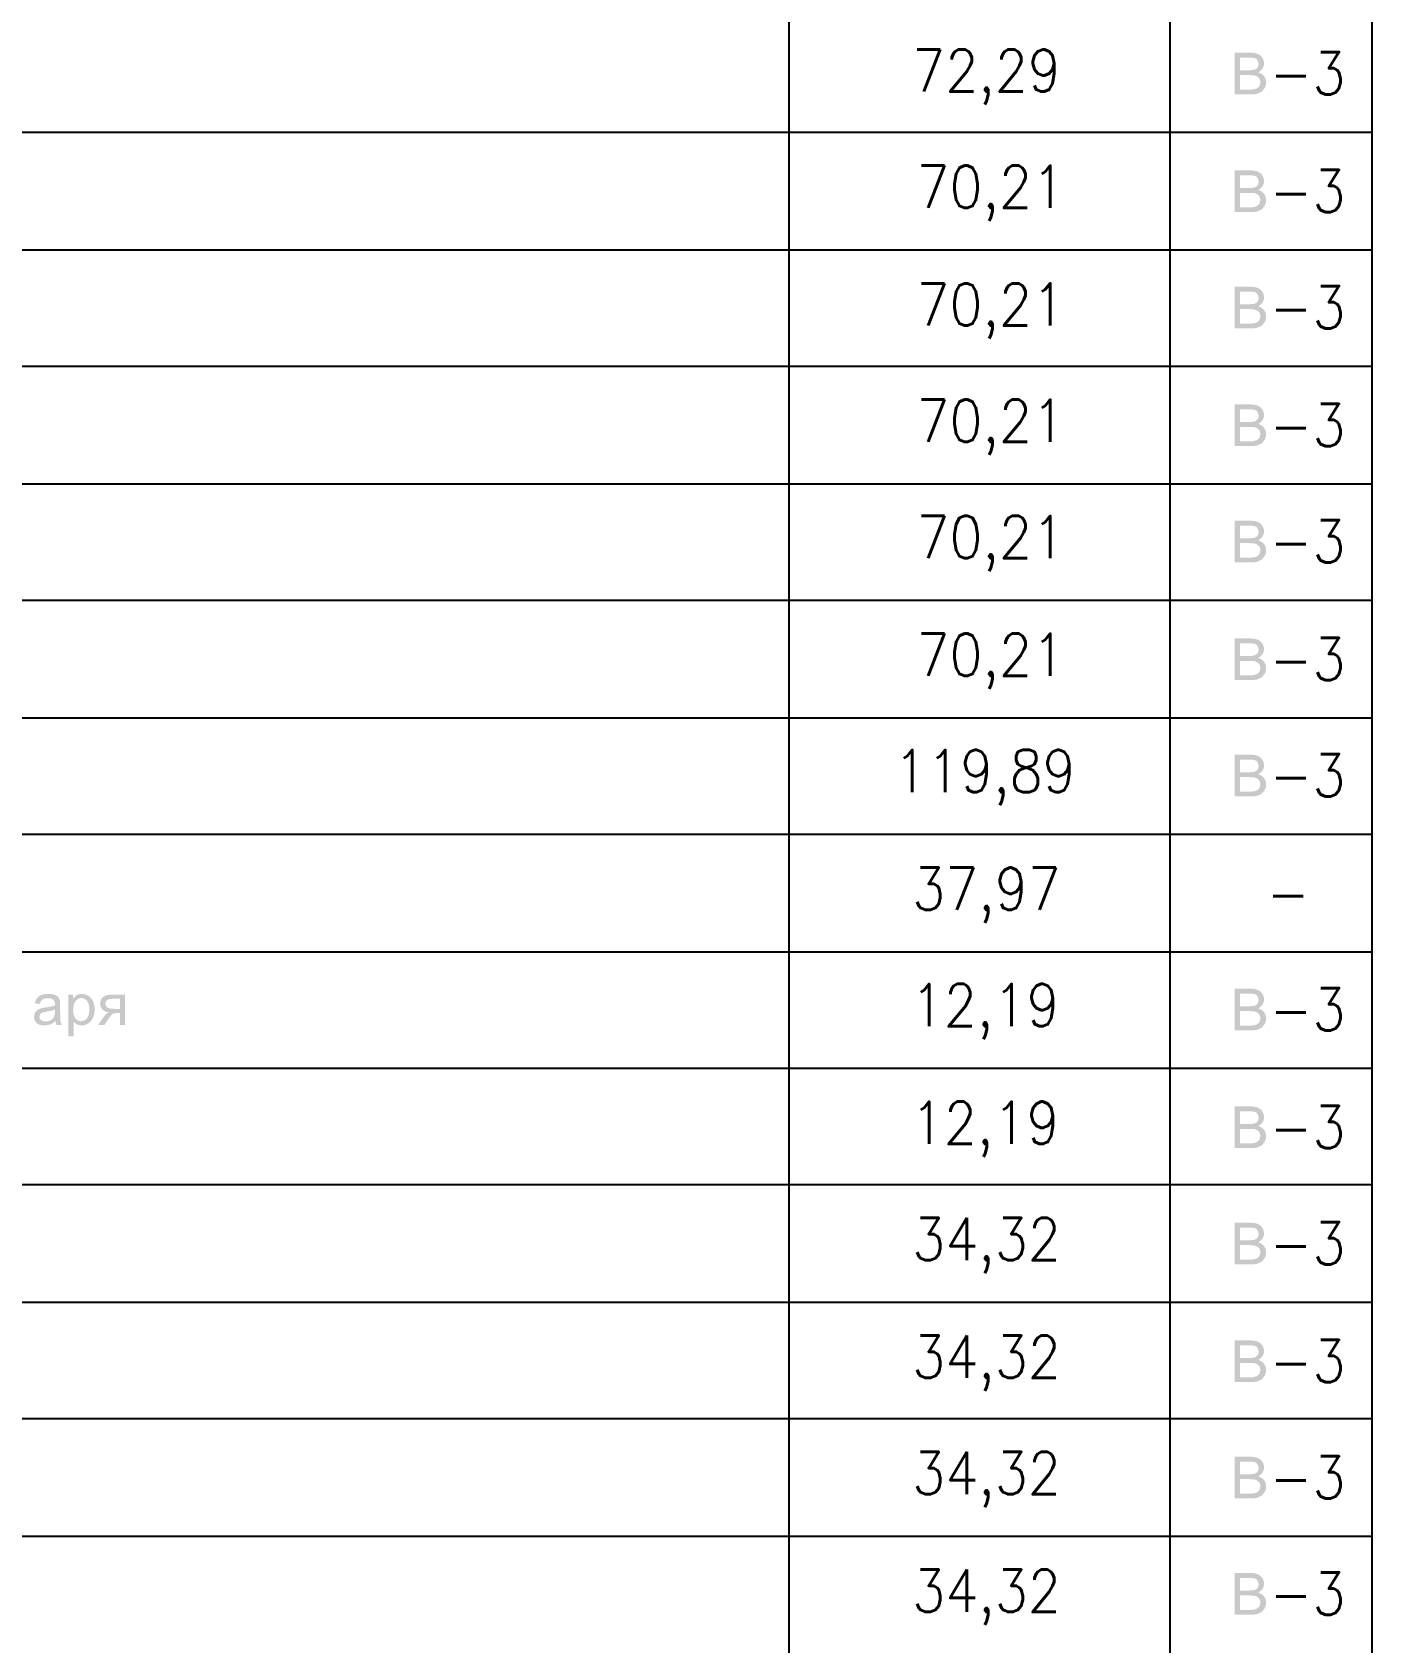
# Model space of a CAD drawing. Header units: millimetres. Extents: x 0 to 420, y 0 to 297.
# Drawn here: x 45.63 to 86.11, y 105.79 to 154.45 of the extents above; entities that cross this region are included whole.
import ezdxf

# ---------------------------------------------------------------- set-up
doc = ezdxf.new("R2010")
doc.units = ezdxf.units.MM
doc.layers.get('0').update_dxf_attribs({"linetype": 'CONTINUOUS'})
doc.styles.get("Standard").update_dxf_attribs({"font": 'STANDARD'})

msp = doc.modelspace()

# ---------------------------------------------------------------- hatches: boundary and pattern name
at = {"true_color": 0x0000fb}
h = msp.add_hatch(color=0, dxfattribs=at)
h.paths.add_polyline_path([(81.959319, 152.569333), (81.959319, 153.832167), (82.433364, 153.832167), (82.563175, 153.822383), (82.664875, 153.793582), (82.743009, 153.744937), (82.802127, 153.675622), (82.839334, 153.594249), (82.851737, 153.509155), (82.840643, 153.430331), (82.807639, 153.356468), (82.752656, 153.291631), (82.675348, 153.241264), (82.776496, 153.19572), (82.851185, 153.126611), (82.89735, 153.03821), (82.912921, 152.93534), (82.903482, 152.849626), (82.875439, 152.770526), (82.782835, 152.653117), (82.64448, 152.590279), (82.552289, 152.574431), (82.441081, 152.569333)], flags=0)
h.paths.add_polyline_path([(82.126889, 153.301347), (82.39974, 153.301347), (82.494894, 153.305067), (82.559041, 153.316229), (82.614852, 153.340965), (82.654953, 153.378517), (82.679275, 153.428126), (82.687474, 153.489311), (82.657158, 153.599554), (82.620295, 153.639793), (82.570617, 153.665149), (82.494549, 153.678309), (82.378794, 153.682788), (82.126889, 153.682788)], flags=0)
h.paths.add_polyline_path([(82.126889, 152.718161), (82.441081, 152.718161), (82.509845, 152.719539), (82.554632, 152.724224), (82.651094, 152.758951), (82.714484, 152.828955), (82.73984, 152.93534), (82.730745, 153.001072), (82.70346, 153.057709), (82.660327, 153.102013), (82.603139, 153.131021), (82.524866, 153.147144), (82.418481, 153.152518), (82.126889, 153.152518)], flags=0)
h = msp.add_hatch(color=0, dxfattribs=at)
h.paths.add_polyline_path([(81.959319, 149.013333), (81.959319, 150.276167), (82.433364, 150.276167), (82.563175, 150.266383), (82.664875, 150.237582), (82.743009, 150.188937), (82.802127, 150.119622), (82.839334, 150.038249), (82.851737, 149.953155), (82.840643, 149.874331), (82.807639, 149.800468), (82.752656, 149.735631), (82.675348, 149.685264), (82.776496, 149.63972), (82.851185, 149.570611), (82.89735, 149.48221), (82.912921, 149.37934), (82.903482, 149.293626), (82.875439, 149.214526), (82.782835, 149.097117), (82.64448, 149.034279), (82.552289, 149.018431), (82.441081, 149.013333)], flags=0)
h.paths.add_polyline_path([(82.126889, 149.745347), (82.39974, 149.745347), (82.494894, 149.749067), (82.559041, 149.760229), (82.614852, 149.784965), (82.654953, 149.822517), (82.679275, 149.872126), (82.687474, 149.933311), (82.657158, 150.043554), (82.620295, 150.083793), (82.570617, 150.109149), (82.494549, 150.122309), (82.378794, 150.126788), (82.126889, 150.126788)], flags=0)
h.paths.add_polyline_path([(82.126889, 149.162161), (82.441081, 149.162161), (82.509845, 149.163539), (82.554632, 149.168224), (82.651094, 149.202951), (82.714484, 149.272955), (82.73984, 149.37934), (82.730745, 149.445072), (82.70346, 149.501709), (82.660327, 149.546013), (82.603139, 149.575021), (82.524866, 149.591144), (82.418481, 149.596519), (82.126889, 149.596519)], flags=0)
h = msp.add_hatch(color=0, dxfattribs=at)
h.paths.add_polyline_path([(81.959319, 145.499666), (81.959319, 146.7625), (82.433364, 146.7625), (82.563175, 146.752716), (82.664875, 146.723915), (82.743009, 146.67527), (82.802127, 146.605955), (82.839334, 146.524582), (82.851737, 146.439488), (82.840643, 146.360664), (82.807639, 146.286802), (82.752656, 146.221965), (82.675348, 146.171598), (82.776496, 146.126053), (82.851185, 146.056945), (82.89735, 145.968544), (82.912921, 145.865673), (82.903482, 145.779959), (82.875439, 145.70086), (82.782835, 145.583451), (82.64448, 145.520612), (82.552289, 145.504765), (82.441081, 145.499666)], flags=0)
h.paths.add_polyline_path([(82.126889, 146.23168), (82.39974, 146.23168), (82.494894, 146.235401), (82.559041, 146.246563), (82.614852, 146.271299), (82.654953, 146.30885), (82.679275, 146.358459), (82.687474, 146.419644), (82.657158, 146.529887), (82.620295, 146.570126), (82.570617, 146.595482), (82.494549, 146.608642), (82.378794, 146.613121), (82.126889, 146.613121)], flags=0)
h.paths.add_polyline_path([(82.126889, 145.648494), (82.441081, 145.648494), (82.509845, 145.649872), (82.554632, 145.654558), (82.651094, 145.689284), (82.714484, 145.759288), (82.73984, 145.865673), (82.730745, 145.931405), (82.70346, 145.988043), (82.660327, 146.032347), (82.603139, 146.061354), (82.524866, 146.077477), (82.418481, 146.082852), (82.126889, 146.082852)], flags=0)
h = msp.add_hatch(color=0, dxfattribs=at)
h.paths.add_polyline_path([(81.959319, 141.943666), (81.959319, 143.2065), (82.433364, 143.2065), (82.563175, 143.196716), (82.664875, 143.167915), (82.743009, 143.11927), (82.802127, 143.049955), (82.839334, 142.968582), (82.851737, 142.883488), (82.840643, 142.804664), (82.807639, 142.730802), (82.752656, 142.665965), (82.675348, 142.615598), (82.776496, 142.570053), (82.851185, 142.500945), (82.89735, 142.412544), (82.912921, 142.309673), (82.903482, 142.223959), (82.875439, 142.14486), (82.782835, 142.027451), (82.64448, 141.964612), (82.552289, 141.948765), (82.441081, 141.943666)], flags=0)
h.paths.add_polyline_path([(82.126889, 142.67568), (82.39974, 142.67568), (82.494894, 142.679401), (82.559041, 142.690563), (82.614852, 142.715299), (82.654953, 142.75285), (82.679275, 142.80246), (82.687474, 142.863644), (82.657158, 142.973887), (82.620295, 143.014126), (82.570617, 143.039482), (82.494549, 143.052642), (82.378794, 143.057121), (82.126889, 143.057121)], flags=0)
h.paths.add_polyline_path([(82.126889, 142.092494), (82.441081, 142.092494), (82.509845, 142.093872), (82.554632, 142.098558), (82.651094, 142.133284), (82.714484, 142.203288), (82.73984, 142.309673), (82.730745, 142.375405), (82.70346, 142.432043), (82.660327, 142.476347), (82.603139, 142.505354), (82.524866, 142.521478), (82.418481, 142.526852), (82.126889, 142.526852)], flags=0)
h = msp.add_hatch(color=0, dxfattribs=at)
h.paths.add_polyline_path([(81.959319, 138.429999), (81.959319, 139.692834), (82.433364, 139.692834), (82.563175, 139.68305), (82.664875, 139.654249), (82.743009, 139.605604), (82.802127, 139.536289), (82.839334, 139.454915), (82.851737, 139.369821), (82.840643, 139.290998), (82.807639, 139.217135), (82.752656, 139.152298), (82.675348, 139.101931), (82.776496, 139.056387), (82.851185, 138.987278), (82.89735, 138.898877), (82.912921, 138.796006), (82.903482, 138.710292), (82.875439, 138.631193), (82.782835, 138.513784), (82.64448, 138.450946), (82.552289, 138.435098), (82.441081, 138.429999)], flags=0)
h.paths.add_polyline_path([(82.126889, 139.162013), (82.39974, 139.162013), (82.494894, 139.165734), (82.559041, 139.176896), (82.614852, 139.201632), (82.654953, 139.239183), (82.679275, 139.288793), (82.687474, 139.349978), (82.657158, 139.460221), (82.620295, 139.50046), (82.570617, 139.525815), (82.494549, 139.538976), (82.378794, 139.543454), (82.126889, 139.543454)], flags=0)
h.paths.add_polyline_path([(82.126889, 138.578828), (82.441081, 138.578828), (82.509845, 138.580206), (82.554632, 138.584891), (82.651094, 138.619618), (82.714484, 138.689622), (82.73984, 138.796006), (82.730745, 138.861739), (82.70346, 138.918376), (82.660327, 138.96268), (82.603139, 138.991688), (82.524866, 139.007811), (82.418481, 139.013185), (82.126889, 139.013185)], flags=0)
h = msp.add_hatch(color=0, dxfattribs=at)
h.paths.add_polyline_path([(81.959319, 134.873999), (81.959319, 136.136834), (82.433364, 136.136834), (82.563175, 136.12705), (82.664875, 136.098249), (82.743009, 136.049604), (82.802127, 135.980289), (82.839334, 135.898915), (82.851737, 135.813822), (82.840643, 135.734998), (82.807639, 135.661135), (82.752656, 135.596298), (82.675348, 135.545931), (82.776496, 135.500387), (82.851185, 135.431278), (82.89735, 135.342877), (82.912921, 135.240006), (82.903482, 135.154292), (82.875439, 135.075193), (82.782835, 134.957784), (82.64448, 134.894946), (82.552289, 134.879098), (82.441081, 134.873999)], flags=0)
h.paths.add_polyline_path([(82.126889, 135.606013), (82.39974, 135.606013), (82.494894, 135.609734), (82.559041, 135.620896), (82.614852, 135.645632), (82.654953, 135.683183), (82.679275, 135.732793), (82.687474, 135.793978), (82.657158, 135.904221), (82.620295, 135.94446), (82.570617, 135.969815), (82.494549, 135.982976), (82.378794, 135.987454), (82.126889, 135.987454)], flags=0)
h.paths.add_polyline_path([(82.126889, 135.022828), (82.441081, 135.022828), (82.509845, 135.024206), (82.554632, 135.028891), (82.651094, 135.063618), (82.714484, 135.133622), (82.73984, 135.240006), (82.730745, 135.305739), (82.70346, 135.362376), (82.660327, 135.40668), (82.603139, 135.435688), (82.524866, 135.451811), (82.418481, 135.457185), (82.126889, 135.457185)], flags=0)
h = msp.add_hatch(color=0, dxfattribs=at)
h.paths.add_polyline_path([(81.959319, 131.360333), (81.959319, 132.623167), (82.433364, 132.623167), (82.563175, 132.613383), (82.664875, 132.584582), (82.743009, 132.535937), (82.802127, 132.466622), (82.839334, 132.385249), (82.851737, 132.300155), (82.840643, 132.221331), (82.807639, 132.147468), (82.752656, 132.082632), (82.675348, 132.032264), (82.776496, 131.98672), (82.851185, 131.917611), (82.89735, 131.82921), (82.912921, 131.72634), (82.903482, 131.640626), (82.875439, 131.561526), (82.782835, 131.444118), (82.64448, 131.381279), (82.552289, 131.365432), (82.441081, 131.360333)], flags=0)
h.paths.add_polyline_path([(82.126889, 132.092347), (82.39974, 132.092347), (82.494894, 132.096067), (82.559041, 132.10723), (82.614852, 132.131965), (82.654953, 132.169517), (82.679275, 132.219126), (82.687474, 132.280311), (82.657158, 132.390554), (82.620295, 132.430793), (82.570617, 132.456149), (82.494549, 132.469309), (82.378794, 132.473788), (82.126889, 132.473788)], flags=0)
h.paths.add_polyline_path([(82.126889, 131.509161), (82.441081, 131.509161), (82.509845, 131.510539), (82.554632, 131.515224), (82.651094, 131.549951), (82.714484, 131.619955), (82.73984, 131.72634), (82.730745, 131.792072), (82.70346, 131.84871), (82.660327, 131.893013), (82.603139, 131.922021), (82.524866, 131.938144), (82.418481, 131.943519), (82.126889, 131.943519)], flags=0)
h = msp.add_hatch(color=0, dxfattribs=at)
h.paths.add_polyline_path([(81.959319, 124.290666), (81.959319, 125.5535), (82.433364, 125.5535), (82.563175, 125.543716), (82.664875, 125.514915), (82.743009, 125.466271), (82.802127, 125.396955), (82.839334, 125.315582), (82.851737, 125.230488), (82.840643, 125.151664), (82.807639, 125.077802), (82.752656, 125.012965), (82.675348, 124.962598), (82.776496, 124.917053), (82.851185, 124.847945), (82.89735, 124.759544), (82.912921, 124.656673), (82.903482, 124.570959), (82.875439, 124.49186), (82.782835, 124.374451), (82.64448, 124.311612), (82.552289, 124.295765), (82.441081, 124.290666)], flags=0)
h.paths.add_polyline_path([(82.126889, 125.02268), (82.39974, 125.02268), (82.494894, 125.026401), (82.559041, 125.037563), (82.614852, 125.062299), (82.654953, 125.09985), (82.679275, 125.14946), (82.687474, 125.210644), (82.657158, 125.320888), (82.620295, 125.361126), (82.570617, 125.386482), (82.494549, 125.399642), (82.378794, 125.404121), (82.126889, 125.404121)], flags=0)
h.paths.add_polyline_path([(82.126889, 124.439494), (82.441081, 124.439494), (82.509845, 124.440872), (82.554632, 124.445558), (82.651094, 124.480284), (82.714484, 124.550289), (82.73984, 124.656673), (82.730745, 124.722406), (82.70346, 124.779043), (82.660327, 124.823347), (82.603139, 124.852355), (82.524866, 124.868478), (82.418481, 124.873852), (82.126889, 124.873852)], flags=0)
h = msp.add_hatch(color=0, dxfattribs=at)
h.paths.add_polyline_path([(46.330861, 124.572999), (46.24625, 124.510229), (46.164945, 124.46937), (45.994069, 124.439053), (45.860468, 124.457381), (45.762007, 124.512916), (45.701511, 124.596839), (45.681529, 124.701432), (45.711846, 124.823802), (45.791773, 124.913098), (45.903669, 124.96381), (45.960789, 124.975386), (46.041473, 124.986961), (46.203944, 125.011421), (46.317632, 125.040429), (46.318734, 125.081219), (46.307641, 125.161559), (46.274637, 125.214613), (46.200705, 125.253818), (46.098248, 125.266979), (46.00275, 125.257195), (45.936191, 125.228394), (45.89106, 125.175477), (45.859572, 125.092795), (45.707988, 125.113741), (45.735273, 125.201797), (45.775787, 125.270837), (45.833596, 125.323685), (45.912489, 125.36289), (46.009227, 125.387213), (46.120848, 125.395412), (46.226681, 125.388453), (46.311017, 125.367851), (46.374269, 125.336432), (46.418504, 125.298398), (46.467011, 125.193116), (46.47273, 125.137374), (46.474728, 125.0498), (46.474728, 124.843094), (46.475348, 124.744797), (46.477209, 124.666499), (46.480309, 124.608147), (46.48465, 124.569691), (46.523786, 124.46), (46.361729, 124.46)], flags=0)
h.paths.add_polyline_path([(46.317632, 124.919162), (46.212212, 124.887054), (46.064624, 124.860733), (45.983044, 124.84585), (45.929576, 124.829314), (45.868391, 124.779153), (45.846894, 124.70529), (45.858538, 124.648584), (45.893747, 124.602213), (45.951212, 124.571207), (46.031, 124.560872), (46.115611, 124.570518), (46.190301, 124.600008), (46.250659, 124.646241), (46.292827, 124.706944), (46.311431, 124.772263), (46.317632, 124.862387)], flags=0)
h = msp.add_hatch(color=0, dxfattribs=at)
h.paths.add_polyline_path([(46.723663, 124.109427), (46.723663, 125.374466), (46.864774, 125.374466), (46.864774, 125.255954), (46.977774, 125.360134), (47.047227, 125.386455), (47.129909, 125.395412), (47.24029, 125.380185), (47.336615, 125.334778), (47.415163, 125.262087), (47.472214, 125.165004), (47.506458, 125.049731), (47.517965, 124.924123), (47.505218, 124.790866), (47.467253, 124.671666), (47.40531, 124.572172), (47.320629, 124.499136), (47.222238, 124.454212), (47.118885, 124.439053), (46.979978, 124.471575), (46.878555, 124.554809), (46.878555, 124.109427)], flags=0)
h.paths.add_polyline_path([(46.864223, 124.911996), (46.882, 124.758483), (46.93533, 124.651271), (47.014223, 124.588019), (47.108412, 124.566935), (47.204323, 124.58857), (47.285352, 124.654027), (47.34068, 124.765648), (47.359215, 124.925225), (47.341093, 125.077843), (47.287005, 125.187052), (47.208113, 125.252303), (47.115577, 125.274144), (47.022146, 125.250993), (46.940291, 125.18154), (46.88324, 125.067852)], flags=0)
h = msp.add_hatch(color=0, dxfattribs=at)
h.paths.add_polyline_path([(48.433319, 125.374466), (48.433319, 124.46), (48.27953, 124.46), (48.27953, 124.816636), (48.189682, 124.816636), (48.11823, 124.811261), (48.067863, 124.795138), (48.018323, 124.750766), (47.951005, 124.660091), (47.815958, 124.46), (47.623584, 124.46), (47.791153, 124.706393), (47.867221, 124.794449), (47.943288, 124.833723), (47.827947, 124.866521), (47.746505, 124.929084), (47.698411, 125.012593), (47.682564, 125.107677), (47.703372, 125.215302), (47.766348, 125.300603), (47.868874, 125.355931), (48.009434, 125.374466)], flags=0)
h.paths.add_polyline_path([(48.27953, 125.246584), (48.059044, 125.246584), (47.944667, 125.235559), (47.879899, 125.203038), (47.850133, 125.156391), (47.840211, 125.102717), (47.854818, 125.031196), (47.899191, 124.982), (47.980702, 124.953475), (48.108102, 124.943967), (48.27953, 124.943967)], flags=0)
h = msp.add_hatch(color=0, dxfattribs=at)
h.paths.add_polyline_path([(81.959319, 120.734666), (81.959319, 121.9975), (82.433364, 121.9975), (82.563175, 121.987716), (82.664875, 121.958915), (82.743009, 121.910271), (82.802127, 121.840955), (82.839334, 121.759582), (82.851737, 121.674488), (82.840643, 121.595664), (82.807639, 121.521802), (82.752656, 121.456965), (82.675348, 121.406598), (82.776496, 121.361053), (82.851185, 121.291945), (82.89735, 121.203544), (82.912921, 121.100673), (82.903482, 121.014959), (82.875439, 120.93586), (82.782835, 120.818451), (82.64448, 120.755612), (82.552289, 120.739765), (82.441081, 120.734666)], flags=0)
h.paths.add_polyline_path([(82.126889, 121.46668), (82.39974, 121.46668), (82.494894, 121.470401), (82.559041, 121.481563), (82.614852, 121.506299), (82.654953, 121.54385), (82.679275, 121.59346), (82.687474, 121.654644), (82.657158, 121.764888), (82.620295, 121.805126), (82.570617, 121.830482), (82.494549, 121.843642), (82.378794, 121.848121), (82.126889, 121.848121)], flags=0)
h.paths.add_polyline_path([(82.126889, 120.883494), (82.441081, 120.883494), (82.509845, 120.884872), (82.554632, 120.889558), (82.651094, 120.924284), (82.714484, 120.994289), (82.73984, 121.100673), (82.730745, 121.166406), (82.70346, 121.223043), (82.660327, 121.267347), (82.603139, 121.296355), (82.524866, 121.312478), (82.418481, 121.317852), (82.126889, 121.317852)], flags=0)
h = msp.add_hatch(color=0, dxfattribs=at)
h.paths.add_polyline_path([(81.959319, 117.221), (81.959319, 118.483834), (82.433364, 118.483834), (82.563175, 118.47405), (82.664875, 118.445249), (82.743009, 118.396604), (82.802127, 118.327289), (82.839334, 118.245915), (82.851737, 118.160822), (82.840643, 118.081998), (82.807639, 118.008135), (82.752656, 117.943298), (82.675348, 117.892931), (82.776496, 117.847387), (82.851185, 117.778278), (82.89735, 117.689877), (82.912921, 117.587006), (82.903482, 117.501292), (82.875439, 117.422193), (82.782835, 117.304784), (82.64448, 117.241946), (82.552289, 117.226098), (82.441081, 117.221)], flags=0)
h.paths.add_polyline_path([(82.126889, 117.953013), (82.39974, 117.953013), (82.494894, 117.956734), (82.559041, 117.967896), (82.614852, 117.992632), (82.654953, 118.030184), (82.679275, 118.079793), (82.687474, 118.140978), (82.657158, 118.251221), (82.620295, 118.29146), (82.570617, 118.316816), (82.494549, 118.329976), (82.378794, 118.334454), (82.126889, 118.334454)], flags=0)
h.paths.add_polyline_path([(82.126889, 117.369828), (82.441081, 117.369828), (82.509845, 117.371206), (82.554632, 117.375891), (82.651094, 117.410618), (82.714484, 117.480622), (82.73984, 117.587006), (82.730745, 117.652739), (82.70346, 117.709376), (82.660327, 117.75368), (82.603139, 117.782688), (82.524866, 117.798811), (82.418481, 117.804185), (82.126889, 117.804185)], flags=0)
h = msp.add_hatch(color=0, dxfattribs=at)
h.paths.add_polyline_path([(81.959319, 113.665), (81.959319, 114.927834), (82.433364, 114.927834), (82.563175, 114.91805), (82.664875, 114.889249), (82.743009, 114.840604), (82.802127, 114.771289), (82.839334, 114.689915), (82.851737, 114.604822), (82.840643, 114.525998), (82.807639, 114.452135), (82.752656, 114.387298), (82.675348, 114.336931), (82.776496, 114.291387), (82.851185, 114.222278), (82.89735, 114.133877), (82.912921, 114.031006), (82.903482, 113.945293), (82.875439, 113.866193), (82.782835, 113.748784), (82.64448, 113.685946), (82.552289, 113.670098), (82.441081, 113.665)], flags=0)
h.paths.add_polyline_path([(82.126889, 114.397013), (82.39974, 114.397013), (82.494894, 114.400734), (82.559041, 114.411896), (82.614852, 114.436632), (82.654953, 114.474184), (82.679275, 114.523793), (82.687474, 114.584978), (82.657158, 114.695221), (82.620295, 114.73546), (82.570617, 114.760816), (82.494549, 114.773976), (82.378794, 114.778454), (82.126889, 114.778454)], flags=0)
h.paths.add_polyline_path([(82.126889, 113.813828), (82.441081, 113.813828), (82.509845, 113.815206), (82.554632, 113.819891), (82.651094, 113.854618), (82.714484, 113.924622), (82.73984, 114.031006), (82.730745, 114.096739), (82.70346, 114.153376), (82.660327, 114.19768), (82.603139, 114.226688), (82.524866, 114.242811), (82.418481, 114.248185), (82.126889, 114.248185)], flags=0)
h = msp.add_hatch(color=0, dxfattribs=at)
h.paths.add_polyline_path([(81.959319, 110.151333), (81.959319, 111.414167), (82.433364, 111.414167), (82.563175, 111.404383), (82.664875, 111.375582), (82.743009, 111.326937), (82.802127, 111.257622), (82.839334, 111.176249), (82.851737, 111.091155), (82.840643, 111.012331), (82.807639, 110.938468), (82.752656, 110.873632), (82.675348, 110.823264), (82.776496, 110.77772), (82.851185, 110.708612), (82.89735, 110.62021), (82.912921, 110.51734), (82.903482, 110.431626), (82.875439, 110.352526), (82.782835, 110.235118), (82.64448, 110.172279), (82.552289, 110.156432), (82.441081, 110.151333)], flags=0)
h.paths.add_polyline_path([(82.126889, 110.883347), (82.39974, 110.883347), (82.494894, 110.887067), (82.559041, 110.89823), (82.614852, 110.922965), (82.654953, 110.960517), (82.679275, 111.010126), (82.687474, 111.071311), (82.657158, 111.181554), (82.620295, 111.221793), (82.570617, 111.247149), (82.494549, 111.260309), (82.378794, 111.264788), (82.126889, 111.264788)], flags=0)
h.paths.add_polyline_path([(82.126889, 110.300161), (82.441081, 110.300161), (82.509845, 110.301539), (82.554632, 110.306224), (82.651094, 110.340951), (82.714484, 110.410955), (82.73984, 110.51734), (82.730745, 110.583072), (82.70346, 110.63971), (82.660327, 110.684014), (82.603139, 110.713021), (82.524866, 110.729144), (82.418481, 110.734519), (82.126889, 110.734519)], flags=0)
h = msp.add_hatch(color=0, dxfattribs=at)
h.paths.add_polyline_path([(81.959319, 106.637666), (81.959319, 107.9005), (82.433364, 107.9005), (82.563175, 107.890716), (82.664875, 107.861915), (82.743009, 107.813271), (82.802127, 107.743955), (82.839334, 107.662582), (82.851737, 107.577488), (82.840643, 107.498665), (82.807639, 107.424802), (82.752656, 107.359965), (82.675348, 107.309598), (82.776496, 107.264054), (82.851185, 107.194945), (82.89735, 107.106544), (82.912921, 107.003673), (82.903482, 106.917959), (82.875439, 106.83886), (82.782835, 106.721451), (82.64448, 106.658612), (82.552289, 106.642765), (82.441081, 106.637666)], flags=0)
h.paths.add_polyline_path([(82.126889, 107.36968), (82.39974, 107.36968), (82.494894, 107.373401), (82.559041, 107.384563), (82.614852, 107.409299), (82.654953, 107.44685), (82.679275, 107.49646), (82.687474, 107.557645), (82.657158, 107.667888), (82.620295, 107.708126), (82.570617, 107.733482), (82.494549, 107.746642), (82.378794, 107.751121), (82.126889, 107.751121)], flags=0)
h.paths.add_polyline_path([(82.126889, 106.786494), (82.441081, 106.786494), (82.509845, 106.787872), (82.554632, 106.792558), (82.651094, 106.827284), (82.714484, 106.897289), (82.73984, 107.003673), (82.730745, 107.069406), (82.70346, 107.126043), (82.660327, 107.170347), (82.603139, 107.199355), (82.524866, 107.215478), (82.418481, 107.220852), (82.126889, 107.220852)], flags=0)

# ---------------------------------------------------------------- linework, layer by layer
at = {"color": 0, "true_color": 0x000000}
msp.add_line((80.004968, 235.127877), (80.003968, 84.302906), dxfattribs=at)
at = {"color": 0, "true_color": 0x000007}
for points in [[(68.495335, 235.119332), (68.495335, 84.285666)], [(86.106001, 235.119332), (86.106001, 84.285666)], [(12.022668, 151.426333), (86.106001, 151.426333)], [(12.022668, 147.870333), (86.106001, 147.870333)], [(12.022668, 144.356666), (86.106001, 144.356666)], [(12.022668, 140.800666), (86.106001, 140.800666)], [(12.022668, 137.286999), (86.106001, 137.286999)], [(12.022668, 133.730999), (86.106001, 133.730999)], [(12.022668, 130.217333), (86.106001, 130.217333)], [(12.022668, 126.661333), (86.106001, 126.661333)], [(12.022668, 123.147666), (86.106001, 123.147666)], [(12.022668, 119.634), (86.106001, 119.634)], [(12.022668, 116.078), (86.106001, 116.078)], [(12.022668, 112.564333), (86.106001, 112.564333)], [(12.022668, 109.008333), (86.106001, 109.008333)]]:
    msp.add_lwpolyline(points, dxfattribs=at)

# ---------------------------------------------------------------- texts
at = {"color": 0, "true_color": 0x0000fb, "char_height": 1.277872, "attachment_point": 1}
for s, insert, width in [('72,29', (72.220669, 153.931871), 4.04659462), ('-3', (83.015674, 153.847208), 1.56184351), ('70,21', (72.347668, 150.418209), 3.76262307), ('-3', (83.015674, 150.291206), 1.56184351), ('70,21', (72.347668, 146.862208), 3.76262307), ('-3', (83.015674, 146.777536), 1.56184351), ('70,21', (72.347668, 143.348537), 3.76262307), ('-3', (83.015674, 143.221543), 1.56184351), ('70,21', (72.347668, 139.834876), 3.76262307), ('-3', (83.015674, 139.707872), 1.56184351), ('70,21', (72.347668, 136.278874), 3.76262307), ('-3', (83.015674, 136.151879), 1.56184351), ('119,89', (71.670337, 132.765213), 4.47255182), ('-3', (83.015674, 132.638209), 1.56184351), ('37,97', (72.220669, 129.209202), 4.04659462), ('-', (82.931002, 129.082199), 0.5679431), ('12,19', (72.178333, 125.695532), 3.47865152), ('-3', (83.015674, 125.568546), 1.56184351), ('12,19', (72.178333, 122.139539), 3.47865152), ('-3', (83.015674, 122.012536), 1.56184351), ('34,32', (72.220669, 118.625869), 4.18858051), ('-3', (83.015674, 118.498866), 1.56184351), ('34,32', (72.220669, 115.069876), 4.18858051), ('-3', (83.015674, 114.942872), 1.56184351), ('34,32', (72.220669, 111.556206), 4.18858051), ('-3', (83.015674, 111.429202), 1.56184351), ('34,32', (72.220669, 108.000213), 4.18858051), ('-3', (83.015674, 107.915532), 1.56184351)]:
    msp.add_mtext(s, dxfattribs=dict(at, insert=insert, width=width))

doc.saveas('drawing.dxf')
